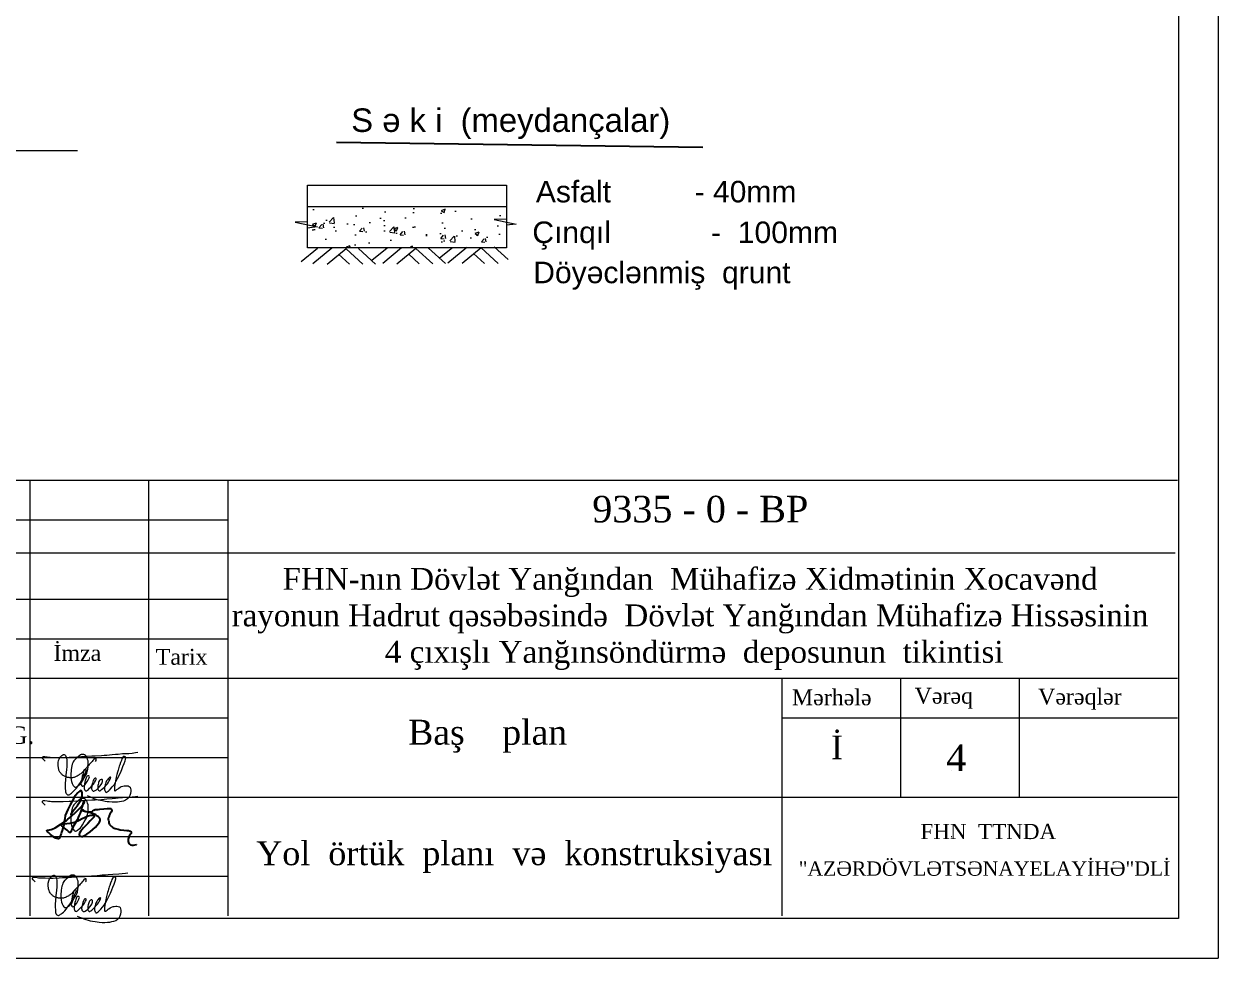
# Model space of a CAD drawing. Header units: feet. Extents: x 3381 to 1374491, y 675186 to 8751562.
# Drawn here: x 686656.5 to 686806.8, y 4375259.6 to 4375377.1 of the extents above; entities that cross this region are included whole.
import ezdxf

# ---------------------------------------------------------------- set-up
doc = ezdxf.new("R2010")
doc.units = ezdxf.units.FT
doc.header["$MEASUREMENT"] = 0
doc.linetypes.add('DUZ', pattern=[0])
doc.layers.get('0').update_dxf_attribs({"linetype": 'CONTINUOUS'})
for name, color, linetype in [('JPEG', 7, 'CONTINUOUS'), ('Layer8', 7, 'CONTINUOUS'), ('ramka', 7, 'CONTINUOUS')]:
    doc.layers.add(name, color=color, linetype=linetype)
for name, color, linetype, lineweight in [('km setka', 170, 'CONTINUOUS', 15), ('rabit xt', 7, 'CONTINUOUS', 13), ('yol 6m', 250, 'CONTINUOUS', 30), ('размер2_Ном._пера__1', 7, 'CONTINUOUS', 13)]:
    doc.layers.add(name, color=color, linetype=linetype, lineweight=lineweight)
doc.styles.get("Standard").update_dxf_attribs({"font": 'arial.ttf', "height": 2.5})
doc.styles.add('Times New  Roman', font='times.ttf')
doc.styles.add('СГЕНЕРИР_СТИЛЬ_2', font='arial.ttf')

msp = doc.modelspace()

# ---------------------------------------------------------------- hatches: boundary and pattern name
at = {"linetype": 'ByBlock', "lineweight": 18}
h = msp.add_hatch(dxfattribs=at)
h.set_pattern_fill('AR-CONC', scale=0.028052)
h.set_pattern_definition([(50, (712974.5303, 4325067.634), (5.1106431, -0.44712312), [0.53439047, -5.87829517]), (355, (712974.5303, 4325067.634), (-0.9886482, 5.3595253), [0.42751238, -4.70265253]), (100.451445, (712974.956, 4325067.597), (4.12199486, 4.912402), [0.454162, -4.99578633]), (46.1842, (712974.5303, 4325069.059), (7.6043074, -1.1793711), [0.8015857, -8.8174428]), (96.635558, (712975.164, 4325068.961), (6.65965915, 6.940796), [0.6812433, -7.4936863]), (351.184151, (712974.53, 4325069.059), (6.6596592, 6.940796), [0.6412676, -7.0539467]), (21, (712975.243, 4325068.703), (4.25308587, -2.86874264), [0.53439047, -5.87829517]), (326, (712975.243, 4325068.703), (1.7336701, 5.16683957), [0.42751238, -4.70263614]), (71.451445, (712975.5973, 4325068.464), (5.98675594, 2.29809695), [0.454162, -4.9957777]), (37.5, (712974.5303, 4325067.6342), (0.08664148, 2.371937374), [0, -4.64563449, 0, -4.7738882, 0, -4.72044915]), (7.5, (712974.5303, 4325067.6342), (1.87442472, 2.8102648), [0, -2.7218288, 0, -4.5387564, 0, -1.79911458]), (327.5, (712972.9414, 4325067.6342), (3.80358645, -0.16070269), [0, -1.78130157, 0, -5.55766089, 0, -7.37458849]), (317.5, (712972.229, 4325067.634), (4.15531879, 0.71326375), [0, -2.31569204, 0, -3.69085685, 0, -5.2370266])])
h.paths.add_polyline_path([(686692.326, 4375353.997), (686717.018, 4375353.892), (686716.992, 4375349.14), (686692.292, 4375349.044)])

# ---------------------------------------------------------------- linework, layer by layer
at = {"color": 7, "lineweight": 18}
for p, q in [((686657.284, 4375264.922, 835.232), (686657.284, 4375319.706, 835.232)), ((686657.284, 4375264.922, 835.232), (686657.284, 4375319.706, 835.232)), ((686672.225, 4375264.922, 835.232), (686672.225, 4375319.706, 835.232)), ((686672.225, 4375264.922, 835.232), (686672.225, 4375319.706, 835.232)), ((686682.185, 4375319.706, 835.232), (686682.185, 4375264.922, 835.232)), ((686682.185, 4375319.706, 835.232), (686682.185, 4375264.922, 835.232)), ((686617.441, 4375314.726, 835.232), (686682.185, 4375314.726, 835.232)), ((686617.441, 4375310.577, 835.232), (686801.401, 4375310.577, 835.232)), ((686617.441, 4375304.765, 835.232), (686682.185, 4375304.765, 835.232)), ((686617.441, 4375304.765, 835.232), (686682.185, 4375304.765, 835.232)), ((686617.441, 4375299.785, 835.232), (686682.185, 4375299.785, 835.232)), ((686617.441, 4375299.785, 835.232), (686682.185, 4375299.785, 835.232)), ((686617.441, 4375294.804, 835.232), (686801.714, 4375294.804, 835.232)), ((686617.441, 4375294.804, 835.232), (686801.714, 4375294.804, 835.232)), ((686751.91, 4375294.804, 835.232), (686751.91, 4375264.922, 835.232)), ((686751.91, 4375294.804, 835.232), (686751.91, 4375264.922, 835.232)), ((686766.851, 4375294.804, 835.232), (686766.851, 4375279.863, 835.232)), ((686766.851, 4375294.804, 835.232), (686766.851, 4375279.863, 835.232)), ((686781.792, 4375294.804, 835.232), (686781.792, 4375279.863, 835.232)), ((686781.792, 4375294.804, 835.232), (686781.792, 4375279.863, 835.232)), ((686617.441, 4375289.824, 835.232), (686682.185, 4375289.824, 835.232)), ((686617.441, 4375289.824, 835.232), (686682.185, 4375289.824, 835.232)), ((686751.91, 4375289.824, 835.232), (686801.714, 4375289.824, 835.232)), ((686751.91, 4375289.824, 835.232), (686801.714, 4375289.824, 835.232)), ((686617.441, 4375284.843, 835.232), (686682.185, 4375284.843, 835.232)), ((686617.441, 4375284.843, 835.232), (686682.185, 4375284.843, 835.232)), ((686617.441, 4375279.863, 835.232), (686801.714, 4375279.863, 835.232)), ((686617.441, 4375279.863, 835.232), (686801.714, 4375279.863, 835.232)), ((686617.441, 4375274.883, 835.232), (686682.185, 4375274.883, 835.232)), ((686617.441, 4375274.883, 835.232), (686682.185, 4375274.883, 835.232)), ((686617.441, 4375269.902, 835.232), (686682.185, 4375269.902, 835.232)), ((686617.441, 4375269.902, 835.232), (686682.185, 4375269.902, 835.232))]:
    msp.add_line(p, q, dxfattribs=at)
at = {"color": 7, "linetype": 'ByBlock', "lineweight": 18, "elevation": -473.654}
msp.add_lwpolyline([(686692.2, 4375356.861), (686717.232, 4375356.861), (686717.232, 4375348.95), (686692.2, 4375348.95)], close=True, dxfattribs=at)
at = {"color": 7, "linetype": 'ByBlock', "lineweight": 18, "elevation": -473.654, "flags": 128}
for points in [[(686692.225, 4375354.177), (686717.304, 4375354.177)], [(686693.437, 4375348.866), (686691.411, 4375347.198)], [(686695.25, 4375348.898), (686692.863, 4375346.932)], [(686697.045, 4375348.838), (686694.658, 4375346.872)], [(686696.091, 4375348.152), (686697.469, 4375346.9)], [(686697.045, 4375348.838), (686699.176, 4375346.9)], [(686698.635, 4375348.86), (686700.766, 4375346.922)], [(686702.235, 4375348.916), (686700.299, 4375347.346)], [(686704.048, 4375348.948), (686701.661, 4375346.982)], [(686705.842, 4375348.887), (686703.456, 4375346.921)], [(686704.889, 4375348.202), (686706.267, 4375346.95)], [(686705.842, 4375348.887), (686707.974, 4375346.95)], [(686707.432, 4375348.909), (686709.564, 4375346.972)], [(686710.436, 4375348.965), (686708.828, 4375347.641)], [(686712.249, 4375348.998), (686709.862, 4375347.032)], [(686714.044, 4375348.937), (686711.657, 4375346.971)], [(686713.09, 4375348.252), (686714.468, 4375346.999)], [(686714.044, 4375348.937), (686716.175, 4375346.999)], [(686715.698, 4375349.072), (686717.444, 4375347.485)]]:
    msp.add_lwpolyline(points, dxfattribs=at)
at = {"color": 7, "linetype": 'DUZ', "lineweight": 18, "elevation": -473.654, "flags": 128}
for points in [[(686717.207, 4375352.562), (686717.207, 4375352.562), (686715.683, 4375352.528), (686718.478, 4375351.93), (686717.198, 4375351.79)], [(686692.166, 4375352.211), (686692.166, 4375352.211), (686690.642, 4375352.178), (686693.437, 4375351.579), (686692.157, 4375351.439)]]:
    msp.add_lwpolyline(points, dxfattribs=at)
at = {"color": 5, "lineweight": 15, "elevation": 716.5}
for points in [[(686659.16, 4375284.356), (686658.996, 4375284.528), (686658.92, 4375284.608), (686658.851, 4375284.722), (686658.836, 4375284.787), (686658.836, 4375284.877), (686658.899, 4375284.933), (686658.958, 4375284.955), (686659.037, 4375284.955), (686659.143, 4375284.95), (686659.429, 4375284.907), (686659.589, 4375284.883), (686659.791, 4375284.862), (686659.977, 4375284.843), (686660.23, 4375284.843), (686660.408, 4375284.843), (686661.046, 4375284.83), (686661.427, 4375284.83), (686662.178, 4375284.862), (686662.6, 4375284.891), (686663.142, 4375284.923), (686663.748, 4375284.958), (686664.077, 4375284.979), (686664.392, 4375284.998), (686665.07, 4375285.046), (686665.449, 4375285.046), (686666.259, 4375285.102), (686666.6, 4375285.126), (686666.955, 4375285.15), (686667.612, 4375285.222), (686668.035, 4375285.257), (686668.361, 4375285.275), (686668.928, 4375285.322), (686669.693, 4375285.359), (686670.128, 4375285.401), (686670.549, 4375285.447), (686670.829, 4375285.498)], [(686665.512, 4375284.351), (686665.581, 4375284.451), (686665.581, 4375284.567), (686665.581, 4375284.567), (686665.581, 4375284.729), (686665.454, 4375284.729), (686665.303, 4375284.59), (686665.303, 4375284.59), (686665.182, 4375284.456), (686665.089, 4375284.353), (686664.945, 4375284.193), (686664.845, 4375284.082), (686664.732, 4375283.956), (686664.629, 4375283.841), (686664.525, 4375283.726), (686664.411, 4375283.599), (686664.293, 4375283.468), (686664.18, 4375283.342), (686663.943, 4375283.08), (686663.752, 4375282.867), (686663.649, 4375282.795), (686663.555, 4375282.73), (686663.459, 4375282.663), (686663.389, 4375282.615), (686663.31, 4375282.56), (686663.19, 4375282.495), (686663.074, 4375282.436), (686662.973, 4375282.384), (686662.838, 4375282.34), (686662.725, 4375282.302), (686662.618, 4375282.284), (686662.523, 4375282.284), (686662.434, 4375282.284), (686662.347, 4375282.289), (686662.278, 4375282.293), (686662.194, 4375282.304), (686662.109, 4375282.316), (686662.032, 4375282.327), (686661.966, 4375282.339), (686661.909, 4375282.35), (686661.859, 4375282.359), (686661.773, 4375282.395), (686661.675, 4375282.435), (686661.596, 4375282.468), (686661.518, 4375282.513), (686661.443, 4375282.563), (686661.373, 4375282.618), (686661.309, 4375282.68), (686661.247, 4375282.742), (686661.174, 4375282.816), (686661.099, 4375282.895), (686661.04, 4375282.989), (686660.975, 4375283.091), (686660.913, 4375283.254), (686660.881, 4375283.369), (686660.855, 4375283.457), (686660.835, 4375283.589), (686660.809, 4375283.798), (686660.799, 4375284.03), (686660.811, 4375284.206), (686660.872, 4375284.48), (686660.926, 4375284.611), (686660.984, 4375284.747), (686661.068, 4375284.873), (686661.184, 4375285.002), (686661.291, 4375285.099), (686661.392, 4375285.161), (686661.501, 4375285.198), (686661.579, 4375285.197), (686661.652, 4375285.16), (686661.74, 4375285.077), (686661.828, 4375284.886), (686661.87, 4375284.745), (686661.889, 4375284.554), (686661.91, 4375284.148), (686661.891, 4375283.717), (686661.855, 4375283.284), (686661.787, 4375282.636), (686661.761, 4375282.382), (686661.744, 4375282.167), (686661.719, 4375281.928), (686661.7, 4375281.64), (686661.7, 4375281.386), (686661.698, 4375281.112), (686661.708, 4375280.875), (686661.716, 4375280.687), (686661.74, 4375280.515), (686661.775, 4375280.385), (686661.829, 4375280.298), (686661.904, 4375280.206), (686661.983, 4375280.145), (686662.055, 4375280.123), (686662.121, 4375280.123), (686662.192, 4375280.154), (686662.268, 4375280.202), (686662.37, 4375280.273), (686662.471, 4375280.342), (686662.573, 4375280.42), (686662.717, 4375280.547), (686662.888, 4375280.715), (686663.072, 4375280.929), (686663.247, 4375281.153), (686663.41, 4375281.388), (686663.638, 4375281.71), (686663.739, 4375281.897), (686663.895, 4375282.229), (686664.021, 4375282.478), (686664.158, 4375282.751), (686664.29, 4375283.051), (686664.341, 4375283.167), (686664.353, 4375283.234), (686664.343, 4375283.272), (686664.324, 4375283.312), (686664.288, 4375283.34), (686664.244, 4375283.356), (686664.212, 4375283.356), (686664.153, 4375283.337), (686664.077, 4375283.281), (686664.014, 4375283.158), (686663.981, 4375283.044), (686663.938, 4375282.874), (686663.896, 4375282.709), (686663.841, 4375282.494), (686663.77, 4375282.17), (686663.729, 4375281.949), (686663.679, 4375281.661), (686663.676, 4375281.528), (686663.705, 4375281.41), (686663.775, 4375281.293), (686663.841, 4375281.241), (686663.922, 4375281.233), (686664.003, 4375281.258), (686664.109, 4375281.334), (686664.21, 4375281.444), (686664.399, 4375281.687), (686664.557, 4375281.945), (686664.679, 4375282.182), (686664.72, 4375282.284), (686664.736, 4375282.394), (686664.716, 4375282.472), (686664.661, 4375282.514), (686664.602, 4375282.53), (686664.534, 4375282.53), (686664.474, 4375282.502), (686664.43, 4375282.457), (686664.385, 4375282.383), (686664.331, 4375282.277), (686664.283, 4375282.144), (686664.23, 4375281.961), (686664.168, 4375281.748), (686664.127, 4375281.562), (686664.107, 4375281.428), (686664.083, 4375281.212), (686664.072, 4375281.057), (686664.089, 4375280.921), (686664.13, 4375280.817), (686664.165, 4375280.729), (686664.212, 4375280.678), (686664.266, 4375280.648), (686664.349, 4375280.644), (686664.404, 4375280.662), (686664.506, 4375280.719), (686664.635, 4375280.826), (686664.77, 4375280.961), (686664.88, 4375281.072), (686665.112, 4375281.326), (686665.295, 4375281.54), (686665.392, 4375281.692), (686665.512, 4375281.91), (686665.578, 4375282.054), (686665.607, 4375282.137), (686665.593, 4375282.191), (686665.562, 4375282.228), (686665.517, 4375282.244), (686665.45, 4375282.24), (686665.401, 4375282.209), (686665.347, 4375282.149), (686665.287, 4375282.057), (686665.237, 4375281.953), (686665.165, 4375281.777), (686665.113, 4375281.599), (686665.07, 4375281.367), (686665.031, 4375281.157), (686665.018, 4375280.99), (686665.025, 4375280.877), (686665.057, 4375280.802), (686665.105, 4375280.718), (686665.16, 4375280.661), (686665.223, 4375280.613), (686665.257, 4375280.607), (686665.306, 4375280.607), (686665.379, 4375280.634), (686665.472, 4375280.681), (686665.625, 4375280.785), (686665.749, 4375280.888), (686665.919, 4375281.048), (686666.066, 4375281.221), (686666.216, 4375281.43), (686666.288, 4375281.565), (686666.341, 4375281.693), (686666.381, 4375281.805), (686666.4, 4375281.912), (686666.39, 4375282.007), (686666.349, 4375282.054), (686666.291, 4375282.087), (686666.221, 4375282.087), (686666.115, 4375282.047), (686666.021, 4375281.946), (686665.949, 4375281.835), (686665.907, 4375281.71), (686665.873, 4375281.61), (686665.835, 4375281.46), (686665.809, 4375281.3), (686665.794, 4375281.204), (686665.787, 4375281.052), (686665.786, 4375280.962), (686665.795, 4375280.846), (686665.828, 4375280.767), (686665.865, 4375280.71), (686665.91, 4375280.667), (686665.972, 4375280.647), (686666.029, 4375280.647), (686666.107, 4375280.664), (686666.173, 4375280.709), (686666.283, 4375280.8), (686666.432, 4375280.922), (686666.669, 4375281.159), (686666.866, 4375281.372), (686667.009, 4375281.538), (686667.134, 4375281.733), (686667.243, 4375281.904), (686667.353, 4375282.108), (686667.412, 4375282.228), (686667.426, 4375282.301), (686667.407, 4375282.352), (686667.365, 4375282.369), (686667.307, 4375282.361), (686667.259, 4375282.323), (686667.184, 4375282.247), (686667.1, 4375282.144), (686667.017, 4375282.041), (686666.916, 4375281.887), (686666.821, 4375281.694), (686666.766, 4375281.539), (686666.724, 4375281.38), (686666.687, 4375281.218), (686666.657, 4375281.059), (686666.647, 4375280.91), (686666.657, 4375280.814), (686666.68, 4375280.689), (686666.718, 4375280.6), (686666.76, 4375280.53), (686666.814, 4375280.472), (686666.875, 4375280.451), (686666.94, 4375280.462), (686666.992, 4375280.503), (686667.096, 4375280.583), (686667.182, 4375280.657), (686667.234, 4375280.71), (686667.305, 4375280.777), (686667.437, 4375280.921), (686667.624, 4375281.166), (686667.841, 4375281.403), (686668.087, 4375281.834), (686668.28, 4375282.194), (686668.64, 4375282.917), (686668.822, 4375283.342), (686668.959, 4375283.69), (686669.109, 4375284.084), (686669.249, 4375284.43), (686669.337, 4375284.743), (686669.314, 4375284.872), (686669.263, 4375284.934), (686669.176, 4375284.961), (686669.097, 4375284.965), (686669.014, 4375284.942), (686668.94, 4375284.875), (686668.836, 4375284.673), (686668.764, 4375284.475), (686668.653, 4375284.195), (686668.558, 4375283.914), (686668.501, 4375283.734), (686668.45, 4375283.578), (686668.402, 4375283.43), (686668.345, 4375283.23), (686668.281, 4375283.006), (686668.193, 4375282.695), (686668.112, 4375282.354), (686668.073, 4375282.112), (686668.036, 4375281.889), (686667.926, 4375281.396), (686667.896, 4375281.156), (686667.887, 4375280.951), (686667.887, 4375280.823), (686667.9, 4375280.696), (686667.921, 4375280.672), (686667.959, 4375280.659), (686668.006, 4375280.659), (686668.05, 4375280.669), (686668.088, 4375280.695), (686668.217, 4375280.802), (686668.35, 4375280.902), (686668.455, 4375280.98), (686668.63, 4375281.102), (686668.756, 4375281.17), (686668.97, 4375281.242), (686669.116, 4375281.266), (686669.303, 4375281.277), (686669.435, 4375281.277), (686669.632, 4375281.253), (686669.766, 4375281.207), (686669.86, 4375281.108), (686669.929, 4375280.949), (686669.95, 4375280.778), (686669.95, 4375280.583), (686669.923, 4375280.301), (686669.843, 4375280.049), (686669.696, 4375279.807), (686669.532, 4375279.63), (686669.303, 4375279.473), (686669.038, 4375279.362), (686668.77, 4375279.309), (686668.519, 4375279.259), (686668.264, 4375279.227), (686667.948, 4375279.212), (686667.6, 4375279.217), (686667.243, 4375279.241), (686666.987, 4375279.27), (686666.717, 4375279.31), (686666.377, 4375279.368), (686666.148, 4375279.421), (686665.872, 4375279.485), (686665.609, 4375279.561), (686665.352, 4375279.649), (686665.256, 4375279.696), (686665.073, 4375279.769), (686664.907, 4375279.836), (686664.699, 4375279.919), (686664.505, 4375280.017)], [(686663.716, 4375285.204), (686663.716, 4375285.204), (686663.716, 4375285.204), (686663.716, 4375285.204), (686663.716, 4375285.204), (686663.716, 4375285.204), (686663.617, 4375285.172), (686663.426, 4375285.004), (686663.274, 4375284.869), (686663.129, 4375284.741), (686663.042, 4375284.666), (686662.952, 4375284.587), (686662.859, 4375284.505), (686662.766, 4375284.402), (686662.706, 4375284.296), (686662.66, 4375284.172), (686662.595, 4375283.998), (686662.536, 4375283.805), (686662.492, 4375283.577), (686662.457, 4375283.29), (686662.437, 4375283.082), (686662.419, 4375282.884), (686662.407, 4375282.607), (686662.407, 4375282.333), (686662.436, 4375282.035), (686662.489, 4375281.814), (686662.57, 4375281.577), (686662.692, 4375281.334), (686662.787, 4375281.22), (686662.868, 4375281.149), (686662.929, 4375281.125), (686662.989, 4375281.118), (686663.044, 4375281.118), (686663.103, 4375281.145), (686663.23, 4375281.223), (686663.47, 4375281.393), (686663.636, 4375281.535), (686663.769, 4375281.686), (686663.861, 4375281.888), (686664.095, 4375282.291), (686664.295, 4375282.606), (686664.432, 4375282.836), (686664.478, 4375283.071), (686664.554, 4375283.374), (686664.598, 4375283.681), (686664.588, 4375283.859), (686664.588, 4375284.143), (686664.571, 4375284.423), (686664.511, 4375284.606), (686664.458, 4375284.779), (686664.368, 4375284.953), (686664.259, 4375285.074), (686664.146, 4375285.154), (686664.058, 4375285.208), (686663.907, 4375285.208), (686663.716, 4375285.204)], [(686659.16, 4375278.823), (686658.996, 4375278.995), (686658.92, 4375279.076), (686658.851, 4375279.189), (686658.836, 4375279.255), (686658.836, 4375279.345), (686658.899, 4375279.4), (686658.958, 4375279.423), (686659.037, 4375279.423), (686659.143, 4375279.417), (686659.429, 4375279.374), (686659.589, 4375279.35), (686659.791, 4375279.33), (686659.977, 4375279.311), (686660.23, 4375279.311), (686660.408, 4375279.311), (686661.046, 4375279.298), (686661.427, 4375279.298), (686662.178, 4375279.329), (686662.6, 4375279.359), (686663.142, 4375279.39), (686663.748, 4375279.426), (686664.077, 4375279.446), (686664.392, 4375279.466), (686665.07, 4375279.514), (686665.449, 4375279.514), (686666.259, 4375279.57), (686666.6, 4375279.593), (686666.955, 4375279.618), (686667.612, 4375279.69), (686668.035, 4375279.724), (686668.361, 4375279.742), (686668.928, 4375279.789), (686669.693, 4375279.827), (686670.128, 4375279.868), (686670.549, 4375279.915), (686670.829, 4375279.965)], [(686663.716, 4375279.671), (686663.716, 4375279.671), (686663.716, 4375279.671), (686663.716, 4375279.671), (686663.716, 4375279.671), (686663.716, 4375279.671), (686663.617, 4375279.639), (686663.426, 4375279.471), (686663.274, 4375279.337), (686663.129, 4375279.209), (686663.042, 4375279.133), (686662.952, 4375279.055), (686662.859, 4375278.973), (686662.766, 4375278.869), (686662.706, 4375278.763), (686662.66, 4375278.639), (686662.595, 4375278.466), (686662.536, 4375278.272), (686662.492, 4375278.044), (686662.457, 4375277.757), (686662.437, 4375277.549), (686662.419, 4375277.351), (686662.407, 4375277.074), (686662.407, 4375276.8), (686662.436, 4375276.502), (686662.489, 4375276.282), (686662.57, 4375276.045), (686662.692, 4375275.802), (686662.787, 4375275.687), (686662.868, 4375275.617), (686662.929, 4375275.592), (686662.989, 4375275.585), (686663.044, 4375275.585), (686663.103, 4375275.612), (686663.23, 4375275.69), (686663.47, 4375275.86), (686663.636, 4375276.003), (686663.769, 4375276.153), (686663.861, 4375276.355), (686664.095, 4375276.758), (686664.295, 4375277.074), (686664.432, 4375277.303), (686664.478, 4375277.539), (686664.554, 4375277.842), (686664.598, 4375278.148), (686664.588, 4375278.326), (686664.588, 4375278.61), (686664.571, 4375278.89), (686664.511, 4375279.073), (686664.458, 4375279.247), (686664.368, 4375279.421), (686664.259, 4375279.541), (686664.146, 4375279.621), (686664.058, 4375279.676), (686663.907, 4375279.676), (686663.716, 4375279.671)], [(686657.908, 4375269.192), (686657.745, 4375269.364), (686657.668, 4375269.445), (686657.599, 4375269.558), (686657.585, 4375269.624), (686657.585, 4375269.714), (686657.648, 4375269.769), (686657.706, 4375269.792), (686657.786, 4375269.792), (686657.892, 4375269.786), (686658.178, 4375269.743), (686658.337, 4375269.719), (686658.54, 4375269.699), (686658.725, 4375269.68), (686658.979, 4375269.68), (686659.156, 4375269.68), (686659.795, 4375269.667), (686660.175, 4375269.667), (686660.926, 4375269.698), (686661.349, 4375269.728), (686661.89, 4375269.759), (686662.496, 4375269.795), (686662.825, 4375269.815), (686663.14, 4375269.835), (686663.818, 4375269.883), (686664.198, 4375269.883), (686665.008, 4375269.939), (686665.348, 4375269.962), (686665.704, 4375269.987), (686666.361, 4375270.059), (686666.784, 4375270.093), (686667.11, 4375270.111), (686667.677, 4375270.158), (686668.442, 4375270.196), (686668.876, 4375270.237), (686669.298, 4375270.284), (686669.577, 4375270.334)], [(686664.26, 4375269.187), (686664.33, 4375269.287), (686664.33, 4375269.403), (686664.33, 4375269.403), (686664.33, 4375269.566), (686664.202, 4375269.566), (686664.051, 4375269.427), (686664.051, 4375269.427), (686663.931, 4375269.293), (686663.837, 4375269.189), (686663.694, 4375269.03), (686663.594, 4375268.919), (686663.48, 4375268.792), (686663.377, 4375268.678), (686663.273, 4375268.563), (686663.159, 4375268.436), (686663.041, 4375268.304), (686662.928, 4375268.179), (686662.692, 4375267.916), (686662.5, 4375267.704), (686662.397, 4375267.632), (686662.303, 4375267.566), (686662.208, 4375267.5), (686662.138, 4375267.451), (686662.058, 4375267.396), (686661.938, 4375267.332), (686661.822, 4375267.272), (686661.721, 4375267.221), (686661.587, 4375267.176), (686661.473, 4375267.138), (686661.366, 4375267.121), (686661.271, 4375267.121), (686661.182, 4375267.121), (686661.096, 4375267.125), (686661.026, 4375267.129), (686660.943, 4375267.141), (686660.858, 4375267.153), (686660.78, 4375267.164), (686660.714, 4375267.176), (686660.657, 4375267.187), (686660.607, 4375267.196), (686660.521, 4375267.231), (686660.423, 4375267.272), (686660.345, 4375267.304), (686660.266, 4375267.349), (686660.192, 4375267.4), (686660.121, 4375267.455), (686660.057, 4375267.516), (686659.995, 4375267.579), (686659.923, 4375267.652), (686659.848, 4375267.731), (686659.788, 4375267.825), (686659.724, 4375267.928), (686659.662, 4375268.091), (686659.629, 4375268.205), (686659.603, 4375268.294), (686659.584, 4375268.425), (686659.558, 4375268.634), (686659.547, 4375268.866), (686659.559, 4375269.042), (686659.621, 4375269.316), (686659.675, 4375269.448), (686659.732, 4375269.583), (686659.816, 4375269.71), (686659.932, 4375269.838), (686660.039, 4375269.935), (686660.14, 4375269.997), (686660.249, 4375270.034), (686660.327, 4375270.034), (686660.4, 4375269.997), (686660.489, 4375269.913), (686660.576, 4375269.723), (686660.619, 4375269.581), (686660.638, 4375269.39), (686660.659, 4375268.985), (686660.639, 4375268.553), (686660.603, 4375268.121), (686660.535, 4375267.473), (686660.509, 4375267.218), (686660.493, 4375267.004), (686660.467, 4375266.765), (686660.449, 4375266.476), (686660.449, 4375266.223), (686660.446, 4375265.948), (686660.456, 4375265.712), (686660.464, 4375265.524), (686660.489, 4375265.351), (686660.523, 4375265.221), (686660.577, 4375265.134), (686660.652, 4375265.043), (686660.731, 4375264.981), (686660.803, 4375264.96), (686660.869, 4375264.96), (686660.941, 4375264.99), (686661.016, 4375265.039), (686661.119, 4375265.109), (686661.22, 4375265.179), (686661.322, 4375265.257), (686661.465, 4375265.383), (686661.637, 4375265.551), (686661.821, 4375265.765), (686661.995, 4375265.989), (686662.158, 4375266.224), (686662.386, 4375266.547), (686662.487, 4375266.733), (686662.643, 4375267.065), (686662.769, 4375267.314), (686662.907, 4375267.588), (686663.038, 4375267.887), (686663.089, 4375268.004), (686663.101, 4375268.07), (686663.092, 4375268.108), (686663.072, 4375268.149), (686663.036, 4375268.177), (686662.993, 4375268.192), (686662.96, 4375268.192), (686662.901, 4375268.173), (686662.825, 4375268.117), (686662.762, 4375267.995), (686662.729, 4375267.881), (686662.686, 4375267.71), (686662.644, 4375267.545), (686662.59, 4375267.33), (686662.518, 4375267.006), (686662.478, 4375266.785), (686662.427, 4375266.498), (686662.424, 4375266.365), (686662.454, 4375266.246), (686662.523, 4375266.129), (686662.59, 4375266.078), (686662.671, 4375266.07), (686662.751, 4375266.095), (686662.857, 4375266.171), (686662.958, 4375266.28), (686663.147, 4375266.523), (686663.306, 4375266.781), (686663.427, 4375267.018), (686663.469, 4375267.12), (686663.484, 4375267.231), (686663.465, 4375267.308), (686663.409, 4375267.35), (686663.351, 4375267.366), (686663.282, 4375267.366), (686663.222, 4375267.339), (686663.179, 4375267.294), (686663.133, 4375267.219), (686663.08, 4375267.114), (686663.031, 4375266.98), (686662.978, 4375266.797), (686662.916, 4375266.584), (686662.875, 4375266.399), (686662.855, 4375266.265), (686662.831, 4375266.049), (686662.82, 4375265.894), (686662.838, 4375265.757), (686662.878, 4375265.654), (686662.913, 4375265.565), (686662.961, 4375265.514), (686663.014, 4375265.485), (686663.097, 4375265.481), (686663.152, 4375265.498), (686663.255, 4375265.556), (686663.383, 4375265.662), (686663.518, 4375265.798), (686663.628, 4375265.909), (686663.861, 4375266.163), (686664.043, 4375266.377), (686664.141, 4375266.529), (686664.26, 4375266.747), (686664.326, 4375266.891), (686664.355, 4375266.974), (686664.341, 4375267.028), (686664.31, 4375267.064), (686664.266, 4375267.08), (686664.198, 4375267.077), (686664.149, 4375267.045), (686664.095, 4375266.986), (686664.036, 4375266.893), (686663.986, 4375266.79), (686663.914, 4375266.613), (686663.861, 4375266.435), (686663.818, 4375266.203), (686663.78, 4375265.994), (686663.766, 4375265.826), (686663.773, 4375265.714), (686663.805, 4375265.638), (686663.854, 4375265.555), (686663.908, 4375265.498), (686663.971, 4375265.45), (686664.006, 4375265.443), (686664.055, 4375265.443), (686664.127, 4375265.47), (686664.22, 4375265.518), (686664.373, 4375265.622), (686664.497, 4375265.724), (686664.668, 4375265.884), (686664.815, 4375266.057), (686664.964, 4375266.266), (686665.036, 4375266.402), (686665.09, 4375266.529), (686665.13, 4375266.641), (686665.148, 4375266.748), (686665.138, 4375266.844), (686665.097, 4375266.891), (686665.04, 4375266.923), (686664.969, 4375266.923), (686664.863, 4375266.884), (686664.769, 4375266.782), (686664.698, 4375266.671), (686664.655, 4375266.546), (686664.622, 4375266.447), (686664.583, 4375266.297), (686664.557, 4375266.137), (686664.542, 4375266.041), (686664.536, 4375265.888), (686664.534, 4375265.798), (686664.544, 4375265.682), (686664.577, 4375265.604), (686664.614, 4375265.547), (686664.658, 4375265.503), (686664.721, 4375265.483), (686664.777, 4375265.483), (686664.856, 4375265.5), (686664.921, 4375265.546), (686665.031, 4375265.636), (686665.18, 4375265.759), (686665.418, 4375265.996), (686665.615, 4375266.209), (686665.757, 4375266.374), (686665.882, 4375266.569), (686665.992, 4375266.741), (686666.102, 4375266.944), (686666.16, 4375267.065), (686666.175, 4375267.138), (686666.155, 4375267.189), (686666.114, 4375267.205), (686666.056, 4375267.197), (686666.007, 4375267.159), (686665.933, 4375267.084), (686665.849, 4375266.98), (686665.765, 4375266.877), (686665.665, 4375266.724), (686665.57, 4375266.53), (686665.514, 4375266.375), (686665.473, 4375266.216), (686665.436, 4375266.055), (686665.405, 4375265.895), (686665.396, 4375265.746), (686665.405, 4375265.65), (686665.429, 4375265.526), (686665.466, 4375265.437), (686665.508, 4375265.367), (686665.563, 4375265.308), (686665.623, 4375265.287), (686665.688, 4375265.299), (686665.74, 4375265.339), (686665.844, 4375265.42), (686665.931, 4375265.494), (686665.982, 4375265.546), (686666.053, 4375265.613), (686666.185, 4375265.757), (686666.373, 4375266.002), (686666.589, 4375266.24), (686666.836, 4375266.671), (686667.029, 4375267.031), (686667.389, 4375267.754), (686667.57, 4375268.179), (686667.707, 4375268.527), (686667.857, 4375268.92), (686667.997, 4375269.267), (686668.086, 4375269.579), (686668.063, 4375269.709), (686668.012, 4375269.77), (686667.924, 4375269.797), (686667.846, 4375269.801), (686667.762, 4375269.778), (686667.688, 4375269.711), (686667.584, 4375269.509), (686667.513, 4375269.311), (686667.402, 4375269.031), (686667.306, 4375268.75), (686667.249, 4375268.571), (686667.198, 4375268.414), (686667.15, 4375268.267), (686667.093, 4375268.067), (686667.03, 4375267.842), (686666.941, 4375267.531), (686666.861, 4375267.19), (686666.821, 4375266.948), (686666.785, 4375266.725), (686666.674, 4375266.232), (686666.645, 4375265.992), (686666.636, 4375265.787), (686666.636, 4375265.659), (686666.648, 4375265.532), (686666.67, 4375265.508), (686666.707, 4375265.496), (686666.754, 4375265.496), (686666.799, 4375265.506), (686666.836, 4375265.532), (686666.965, 4375265.639), (686667.099, 4375265.739), (686667.203, 4375265.817), (686667.378, 4375265.938), (686667.505, 4375266.006), (686667.719, 4375266.078), (686667.865, 4375266.102), (686668.051, 4375266.113), (686668.183, 4375266.113), (686668.381, 4375266.09), (686668.514, 4375266.043), (686668.609, 4375265.945), (686668.677, 4375265.785), (686668.698, 4375265.614), (686668.698, 4375265.419), (686668.671, 4375265.137), (686668.591, 4375264.886), (686668.445, 4375264.644), (686668.281, 4375264.467), (686668.051, 4375264.309), (686667.786, 4375264.198), (686667.518, 4375264.145), (686667.268, 4375264.096), (686667.012, 4375264.064), (686666.696, 4375264.049), (686666.348, 4375264.054), (686665.991, 4375264.078), (686665.736, 4375264.106), (686665.465, 4375264.147), (686665.125, 4375264.205), (686664.896, 4375264.258), (686664.621, 4375264.321), (686664.357, 4375264.397), (686664.101, 4375264.486), (686664.004, 4375264.533), (686663.821, 4375264.606), (686663.655, 4375264.672), (686663.448, 4375264.756), (686663.254, 4375264.854)], [(686662.464, 4375270.04), (686662.464, 4375270.04), (686662.464, 4375270.04), (686662.464, 4375270.04), (686662.464, 4375270.04), (686662.464, 4375270.04), (686662.366, 4375270.008), (686662.175, 4375269.84), (686662.022, 4375269.706), (686661.877, 4375269.578), (686661.791, 4375269.502), (686661.701, 4375269.424), (686661.607, 4375269.342), (686661.514, 4375269.238), (686661.454, 4375269.132), (686661.408, 4375269.008), (686661.343, 4375268.835), (686661.285, 4375268.641), (686661.24, 4375268.413), (686661.206, 4375268.126), (686661.185, 4375267.918), (686661.168, 4375267.72), (686661.155, 4375267.443), (686661.155, 4375267.169), (686661.184, 4375266.871), (686661.237, 4375266.651), (686661.318, 4375266.414), (686661.441, 4375266.171), (686661.535, 4375266.056), (686661.617, 4375265.986), (686661.678, 4375265.961), (686661.738, 4375265.954), (686661.792, 4375265.954), (686661.851, 4375265.981), (686661.978, 4375266.059), (686662.218, 4375266.229), (686662.384, 4375266.372), (686662.518, 4375266.522), (686662.61, 4375266.724), (686662.844, 4375267.127), (686663.043, 4375267.443), (686663.18, 4375267.672), (686663.226, 4375267.908), (686663.302, 4375268.211), (686663.347, 4375268.518), (686663.336, 4375268.696), (686663.336, 4375268.979), (686663.319, 4375269.259), (686663.26, 4375269.442), (686663.206, 4375269.616), (686663.117, 4375269.79), (686663.007, 4375269.91), (686662.895, 4375269.99), (686662.806, 4375270.045), (686662.655, 4375270.045), (686662.464, 4375270.04)]]:
    msp.add_lwpolyline(points, dxfattribs=at)
at = {"color": 5, "elevation": 716.5}
msp.add_lwpolyline([(686662.633, 4375277.718), (686662.576, 4375277.656), (686662.528, 4375277.614), (686662.482, 4375277.6), (686662.454, 4375277.6), (686662.429, 4375277.618), (686662.429, 4375277.652), (686662.442, 4375277.688), (686662.506, 4375277.807), (686662.615, 4375278.013), (686662.798, 4375278.259), (686663.087, 4375278.601), (686663.225, 4375278.776), (686663.345, 4375278.961), (686663.432, 4375279.097), (686663.513, 4375279.238), (686663.662, 4375279.489), (686663.751, 4375279.733), (686663.815, 4375279.985), (686663.838, 4375280.195), (686663.825, 4375280.382), (686663.802, 4375280.531), (686663.752, 4375280.654), (686663.709, 4375280.676), (686663.632, 4375280.655), (686663.541, 4375280.608), (686663.397, 4375280.5), (686663.282, 4375280.377), (686662.978, 4375280.042), (686662.835, 4375279.832), (686662.745, 4375279.64), (686662.588, 4375279.341), (686662.441, 4375279.095), (686662.317, 4375278.876), (686662.146, 4375278.547), (686662.012, 4375278.288), (686661.854, 4375277.933), (686661.712, 4375277.531), (686661.641, 4375277.121), (686661.578, 4375276.802), (686661.541, 4375276.488), (686661.511, 4375276.305), (686661.47, 4375276.154), (686661.398, 4375275.954), (686661.305, 4375275.669), (686661.241, 4375275.428), (686661.174, 4375275.214), (686661.115, 4375275.054), (686661.073, 4375274.937), (686660.987, 4375274.741), (686660.938, 4375274.648), (686660.868, 4375274.615), (686660.802, 4375274.615), (686660.725, 4375274.632), (686660.653, 4375274.649), (686660.478, 4375274.701), (686660.33, 4375274.786), (686660.149, 4375274.915), (686659.995, 4375275.024), (686659.837, 4375275.162), (686659.676, 4375275.297), (686659.584, 4375275.399), (686659.481, 4375275.506), (686659.375, 4375275.602), (686659.371, 4375275.635), (686659.397, 4375275.663), (686659.456, 4375275.678), (686659.705, 4375275.726), (686659.929, 4375275.772), (686660.076, 4375275.83), (686660.416, 4375275.998), (686661.866, 4375276.911), (686662.047, 4375277.077), (686662.434, 4375277.409), (686662.985, 4375277.915), (686663.732, 4375278.668), (686663.937, 4375278.943), (686664.088, 4375279.153), (686664.13, 4375279.247), (686664.122, 4375279.296), (686664.095, 4375279.309), (686664.045, 4375279.299), (686664.016, 4375279.278), (686663.944, 4375279.133), (686663.897, 4375278.993), (686663.861, 4375278.773), (686663.801, 4375278.571), (686663.734, 4375278.332), (686663.671, 4375278.105), (686663.573, 4375277.846), (686663.469, 4375277.568), (686663.334, 4375277.289), (686663.226, 4375277.045), (686663.068, 4375276.78), (686662.924, 4375276.488), (686662.797, 4375276.276), (686662.669, 4375276.063), (686662.549, 4375275.799), (686662.46, 4375275.619), (686662.412, 4375275.502), (686662.383, 4375275.431), (686662.355, 4375275.41), (686662.312, 4375275.397), (686662.27, 4375275.402), (686662.11, 4375275.512), (686661.927, 4375275.678), (686661.772, 4375275.819), (686661.617, 4375275.952), (686661.489, 4375276.062), (686661.28, 4375276.247), (686661.131, 4375276.38), (686661.122, 4375276.399), (686661.125, 4375276.417), (686661.139, 4375276.439), (686661.164, 4375276.457), (686661.207, 4375276.468), (686661.41, 4375276.494), (686661.898, 4375276.539), (686662.303, 4375276.591), (686662.692, 4375276.657), (686662.995, 4375276.73), (686663.447, 4375276.943), (686663.834, 4375277.151), (686664.128, 4375277.308), (686664.365, 4375277.42), (686664.589, 4375277.486), (686664.74, 4375277.521), (686664.944, 4375277.569), (686665.047, 4375277.585), (686665.151, 4375277.591), (686665.211, 4375277.588), (686665.316, 4375277.548), (686665.347, 4375277.473), (686665.347, 4375277.378), (686665.27, 4375277.295), (686665.081, 4375277.104), (686664.839, 4375276.858), (686664.554, 4375276.536), (686664.205, 4375276.186), (686663.995, 4375275.975), (686663.79, 4375275.737), (686663.626, 4375275.543), (686663.51, 4375275.332), (686663.472, 4375275.15), (686663.494, 4375275.035), (686663.59, 4375274.945), (686663.731, 4375274.894), (686663.88, 4375274.903), (686664.135, 4375275.021), (686664.412, 4375275.175), (686664.825, 4375275.504), (686665.16, 4375275.773), (686665.5, 4375276.083), (686665.86, 4375276.474), (686666.01, 4375276.707), (686666.095, 4375276.924), (686666.091, 4375277.099), (686666.014, 4375277.226), (686665.871, 4375277.384), (686665.74, 4375277.473), (686665.533, 4375277.617), (686665.267, 4375277.746), (686664.889, 4375277.885), (686664.527, 4375277.977), (686664.297, 4375278.022), (686664.134, 4375278.054), (686663.993, 4375278.082), (686663.825, 4375278.129), (686663.825, 4375278.22), (686663.825, 4375278.22), (686663.885, 4375278.256), (686663.946, 4375278.256), (686664.013, 4375278.2), (686664.079, 4375278.145), (686664.206, 4375278.093), (686664.32, 4375278.047), (686664.517, 4375278.019), (686664.619, 4375278.005), (686664.779, 4375277.995), (686664.917, 4375277.999), (686665.076, 4375278.058), (686665.193, 4375278.123), (686665.302, 4375278.191), (686665.374, 4375278.249), (686665.484, 4375278.289), (686665.628, 4375278.289), (686665.841, 4375278.305), (686666.046, 4375278.336), (686666.554, 4375278.386), (686666.986, 4375278.418), (686667.325, 4375278.418), (686667.426, 4375278.4), (686667.498, 4375278.348), (686667.556, 4375278.268), (686667.571, 4375278.157), (686667.542, 4375278.061), (686667.469, 4375277.956), (686667.386, 4375277.851), (686667.3, 4375277.69), (686667.251, 4375277.553), (686667.211, 4375277.44), (686667.157, 4375277.296), (686667.125, 4375277.138), (686667.122, 4375277.036), (686667.143, 4375276.935), (686667.177, 4375276.769), (686667.208, 4375276.626), (686667.25, 4375276.485), (686667.293, 4375276.41), (686667.356, 4375276.313), (686667.431, 4375276.235), (686667.535, 4375276.157), (686667.647, 4375276.079), (686667.754, 4375276.005), (686667.862, 4375275.953), (686667.985, 4375275.911), (686668.376, 4375275.801), (686668.628, 4375275.755), (686669.081, 4375275.688), (686669.448, 4375275.661), (686669.652, 4375275.633), (686669.872, 4375275.556), (686669.987, 4375275.472), (686670.003, 4375275.377), (686670.003, 4375275.274), (686669.924, 4375275.185), (686669.815, 4375275.062), (686669.749, 4375274.941), (686669.695, 4375274.813), (686669.638, 4375274.57), (686669.617, 4375274.398), (686669.627, 4375274.262), (686669.659, 4375274.134), (686669.716, 4375274.033), (686669.804, 4375273.945), (686669.928, 4375273.851), (686670.087, 4375273.802), (686670.3, 4375273.802), (686670.658, 4375273.891), (686670.658, 4375273.891), (686670.658, 4375273.891), (686670.658, 4375273.891), (686670.658, 4375273.891)], dxfattribs=at)
at = {"layer": 'JPEG', "color": 7, "linetype": 'ByBlock', "lineweight": 18, "elevation": 835.232}
msp.add_lwpolyline([(686801.714, 4375319.706), (686617.441, 4375319.706)], dxfattribs=at)
at = {"layer": 'km setka', "elevation": 716.5, "flags": 128}
msp.add_lwpolyline([(686412.166, 4375361.186), (686663.247, 4375361.186)], dxfattribs=at)
at = {"layer": 'Layer8', "color": 7, "lineweight": 13, "elevation": 835.232}
msp.add_lwpolyline([(686773.201, 4375283.157), (686773.228, 4375283.157)], dxfattribs=at)
msp.add_lwpolyline([(686773.201, 4375283.157), (686773.228, 4375283.157)], dxfattribs=at)
at = {"layer": 'rabit xt', "color": 7, "lineweight": 20, "ltscale": 0.3, "elevation": 1433}
for points in [[(686386.814, 4375556.6), (686806.814, 4375556.6), (686806.814, 4375259.6)], [(686386.814, 4375556.6), (686386.814, 4375259.6), (686806.814, 4375259.6)]]:
    msp.add_lwpolyline(points, dxfattribs=at)
msp.add_lwpolyline([(686406.814, 4375551.6), (686801.814, 4375551.6), (686801.814, 4375264.6), (686406.814, 4375264.6)], close=True, dxfattribs=at)
at = {"layer": 'ramka', "color": 5, "lineweight": 13, "ltscale": 0.6, "elevation": 835.232}
msp.add_lwpolyline([(686773.201, 4375274.911), (686773.304, 4375274.911)], dxfattribs=at)
msp.add_lwpolyline([(686773.201, 4375274.911), (686773.304, 4375274.911)], dxfattribs=at)
at = {"layer": 'yol 6m', "color": 7, "linetype": 'Continuous', "lineweight": 25}
msp.add_line((686695.856, 4375362.236, -473.654), (686741.94, 4375361.62, -473.654), dxfattribs=at)

# ---------------------------------------------------------------- texts
at = {"color": 7, "lineweight": 25, "attachment_point": 1}
for s, insert, char_height, width in [('{\\fArial|b0|i0|c238|p34;S ə k i  (meydançalar)    }', (686697.698, 4375366.495, -473.654), 2.95622, 82.23258), ('{\\fTimes New Roman|b0|i0|c238|p18; \\fArial|b0|i0|c238|p34; Asfalt          - 40mm}', (686718.865, 4375357.386, -473.654), 2.70908, 57.97791), ('{\\fArial|b0|i0|c238|p34;Çınqıl            -  100mm}', (686720.495, 4375352.266, -473.654), 2.70908, 57.97791), ('{\\fArial|b0|i0|c238|p34;Döyəclənmiş  qrunt    \\fTimes New Roman|b0|i0|c238|p18;          }', (686720.608, 4375347.214, -473.654), 2.70908, 57.97791)]:
    msp.add_mtext(s, dxfattribs=dict(at, insert=insert, char_height=char_height, width=width))
at = {"color": 7, "char_height": 2.49017, "attachment_point": 1}
for s, insert in [('{\\fTimes New Roman|b0|i0|c238|p18;\\H0.8x;İmza}', (686660.219, 4375298.985, 835.232)), ('{\\fTimes New Roman|b0|i0|c238|p18;\\H0.8x;İmza}', (686660.219, 4375298.985, 835.232)), ('{\\fTimes New Roman|b0|i0|c238|p18;\\H0.8x;Tarix}', (686673.092, 4375298.498, 835.232)), ('{\\fTimes New Roman|b0|i0|c238|p18;\\H0.8x;Tarix}', (686673.092, 4375298.498, 835.232))]:
    msp.add_mtext(s, dxfattribs=dict(at, insert=insert))
at = {"color": 7, "lineweight": 9, "attachment_point": 1}
for s, insert, char_height in [('{\\fTimes New Roman|b0|i0|c0|p18;M\\fTimes New Roman|b0|i0|c238|p18;ərhələ}', (686753.169, 4375293.401, 835.232), 1.99214), ('{\\fTimes New Roman|b0|i0|c0|p18;M\\fTimes New Roman|b0|i0|c238|p18;ərhələ}', (686753.169, 4375293.401, 835.232), 1.99214), ('{\\fTimes New Roman|b0|i0|c0|p18;V\\fTimes New Roman|b0|i0|c238|p18;ərəq}', (686768.616, 4375293.602, 835.232), 1.99214), ('{\\fTimes New Roman|b0|i0|c0|p18;V\\fTimes New Roman|b0|i0|c238|p18;ərəq}', (686768.616, 4375293.602, 835.232), 1.99214), ('{\\fTimes New Roman|b0|i0|c0|p18;V\\fTimes New Roman|b0|i0|c238|p18;ərəqlər}', (686784.154, 4375293.495, 835.232), 1.99214), ('{\\fTimes New Roman|b0|i0|c0|p18;V\\fTimes New Roman|b0|i0|c238|p18;ərəqlər}', (686784.154, 4375293.495, 835.232), 1.99214), ('{\\fTimes New Roman|b0|i0|c238|p18;İ} ', (686758.096, 4375287.601, 835.232), 2.98821), ('{\\fTimes New Roman|b0|i0|c238|p18;İ} ', (686758.096, 4375287.601, 835.232), 2.98821)]:
    msp.add_mtext(s, dxfattribs=dict(at, insert=insert, char_height=char_height))
at = {"color": 7, "linetype": 'Continuous', "lineweight": 18, "ltscale": 0.4, "insert": (686689.187, 4375290.889, 835.232), "char_height": 0.783899, "width": 60.35117, "attachment_point": 1, "style": 'Times New  Roman'}
msp.add_mtext('  \\P           {\\H3x;  \\fTimes New Roman|b0|i0|c238|p18;         \\fTimes New Roman|b0|i0|c204|p18;   \\fTimes New Roman|b0|i0|c238|p18;\\H1.3333x;Baş    plan\\H0.75x;\\P          \\P                             }', dxfattribs=at)
at = {"layer": 'Layer8', "color": 0, "lineweight": 18, "insert": (686746.092, 4375271.762, 716.5), "char_height": 2.4, "width": 58.3767, "attachment_point": 1, "style": 'Times New  Roman'}
msp.add_mtext('{\\fArial|b0|i0|c238|p34;   \\fTimes New Roman|b0|i0|c238|p18;  \\H0.8334x; \\H1.2x;  \\H0.83327x; \\H0.9x;"AZ\\fTimes New Roman|b0|i0|c204|p18;Ə\\fTimes New Roman|b0|i0|c238|p18;RDÖVL\\fTimes New Roman|b0|i0|c204|p18;Ə\\fTimes New Roman|b0|i0|c238|p18;TS\\fTimes New Roman|b0|i0|c204|p18;Ə\\fTimes New Roman|b0|i0|c238|p18;NAYELAYİH\\fTimes New Roman|b0|i0|c204|p18;Ə\\fTimes New Roman|b0|i0|c238|p18;"\\fTimes New Roman|b0|i0|c204|p18;DL\\fTimes New Roman|b0|i0|c238|p18;İ\\P\\H0.889x;       \\fTimes New Roman|b0|i0|c204|p18;            \\fTimes New Roman|b0|i0|c238|p18;\\H1.25x;  \\H1.2x;    \\fArial|b0|i0|c238|p34; }', dxfattribs=at)
at = {"layer": 'rabit xt', "color": 7, "lineweight": 20, "ltscale": 0.3, "insert": (686772.589, 4375286.486, 716.5), "char_height": 3.36424, "width": 9.82272, "attachment_point": 1, "style": 'Times New  Roman'}
msp.add_mtext('{\\fTimes New Roman|b0|i0|c238|p18;4}', dxfattribs=at)
at = {"layer": 'ramka', "lineweight": 13, "ltscale": 0.3, "insert": (686728.036, 4375317.758, 876.016), "char_height": 3.34105, "width": 110.6472, "attachment_point": 1, "style": 'Times New  Roman'}
msp.add_mtext('{\\fTimes New Roman|b0|i0|c238|p18;9335 - 0 - BP}', dxfattribs=at)
at = {"layer": 'ramka', "color": 7, "lineweight": 20, "ltscale": 0.4, "insert": (686638.403, 4375288.739, 835.232), "char_height": 2.19135, "width": 21.62194, "attachment_point": 1}
msp.add_mtext('{\\fTimes New Roman|b0|i0|c238|p18;FeyzullayevG.}', dxfattribs=at)
at = {"layer": 'ramka', "color": 0, "linetype": 'DUZ', "lineweight": 25, "ltscale": 0.5, "insert": (686761.373, 4375276.487, 716.5), "char_height": 1.60021, "width": 61.13146, "attachment_point": 1}
msp.add_mtext('{\\fTimes New Roman|b0|i0|c238|p18;            \\H1.1998x; FHN  TTNDA}', dxfattribs=at)
msp.add_mtext('{\\fTimes New Roman|b0|i0|c238|p18;            \\H1.1998x; FHN  TTNDA}', dxfattribs=at)
at = {"layer": 'ramka', "color": 0, "lineweight": 13, "ltscale": 0.4, "insert": (686685.749, 4375274.292, 757.284), "char_height": 3.00159, "width": 83.76374, "attachment_point": 1}
msp.add_mtext('{\\fTimes New Roman|b0|i0|c238|p18;Yol  örtük  planı  və  konstruksiyası}', dxfattribs=at)
at = {"layer": 'размер2_Ном._пера__1', "linetype": 'Continuous', "lineweight": 15, "insert": (686740.347, 4375302.267, 1523.246), "char_height": 2.754, "attachment_point": 5, "style": 'СГЕНЕРИР_СТИЛЬ_2'}
msp.add_mtext('{\\fTimes New Roman|b0|i0|c238|p18;\\C7;FHN-nın Dövlət Yanğından  Mühafizə Xidmətinin Xocavənd\\Prayonun Hadrut qəsəbəsində  Dövlət Yanğından Mühafizə Hissəsinin\\P 4 çıxışlı Yanğınsöndürmə  deposunun  tikintisi}', dxfattribs=at)

doc.saveas('drawing.dxf')
